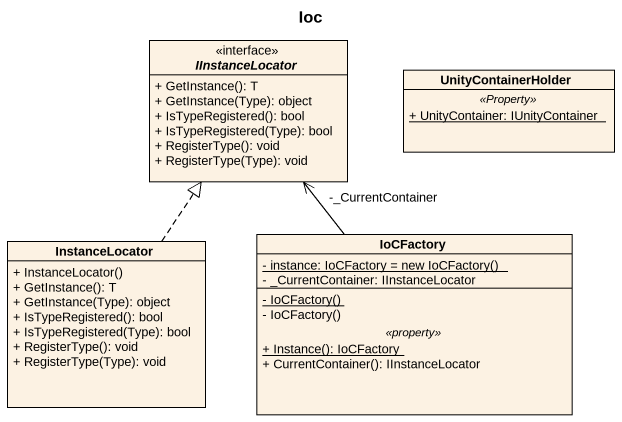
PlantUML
@startuml
title Ioc
hide circle
hide empty members
skinparam classAttributeIconSize 0
interface IInstanceLocator <<interface>> {
  + GetInstance(): T
  + GetInstance(Type): object
  + IsTypeRegistered(): bool
  + IsTypeRegistered(Type): bool
  + RegisterType(): void
  + RegisterType(Type): void
}
class UnityContainerHolder {
  .. <<Property>> ..
  {static} + UnityContainer: IUnityContainer
}
class InstanceLocator {
  + InstanceLocator()
  + GetInstance(): T
  + GetInstance(Type): object
  + IsTypeRegistered(): bool
  + IsTypeRegistered(Type): bool
  + RegisterType(): void
  + RegisterType(Type): void
}
class IoCFactory {
  {static} {field} - instance: IoCFactory = new IoCFactory()
  - _CurrentContainer: IInstanceLocator
  --
  {static} - IoCFactory()
  - IoCFactory()
  .. <<property>> ..
  {static} + Instance(): IoCFactory
  + CurrentContainer(): IInstanceLocator
}
InstanceLocator .up.|> IInstanceLocator
IoCFactory -up-> "-_CurrentContainer" IInstanceLocator
@enduml
